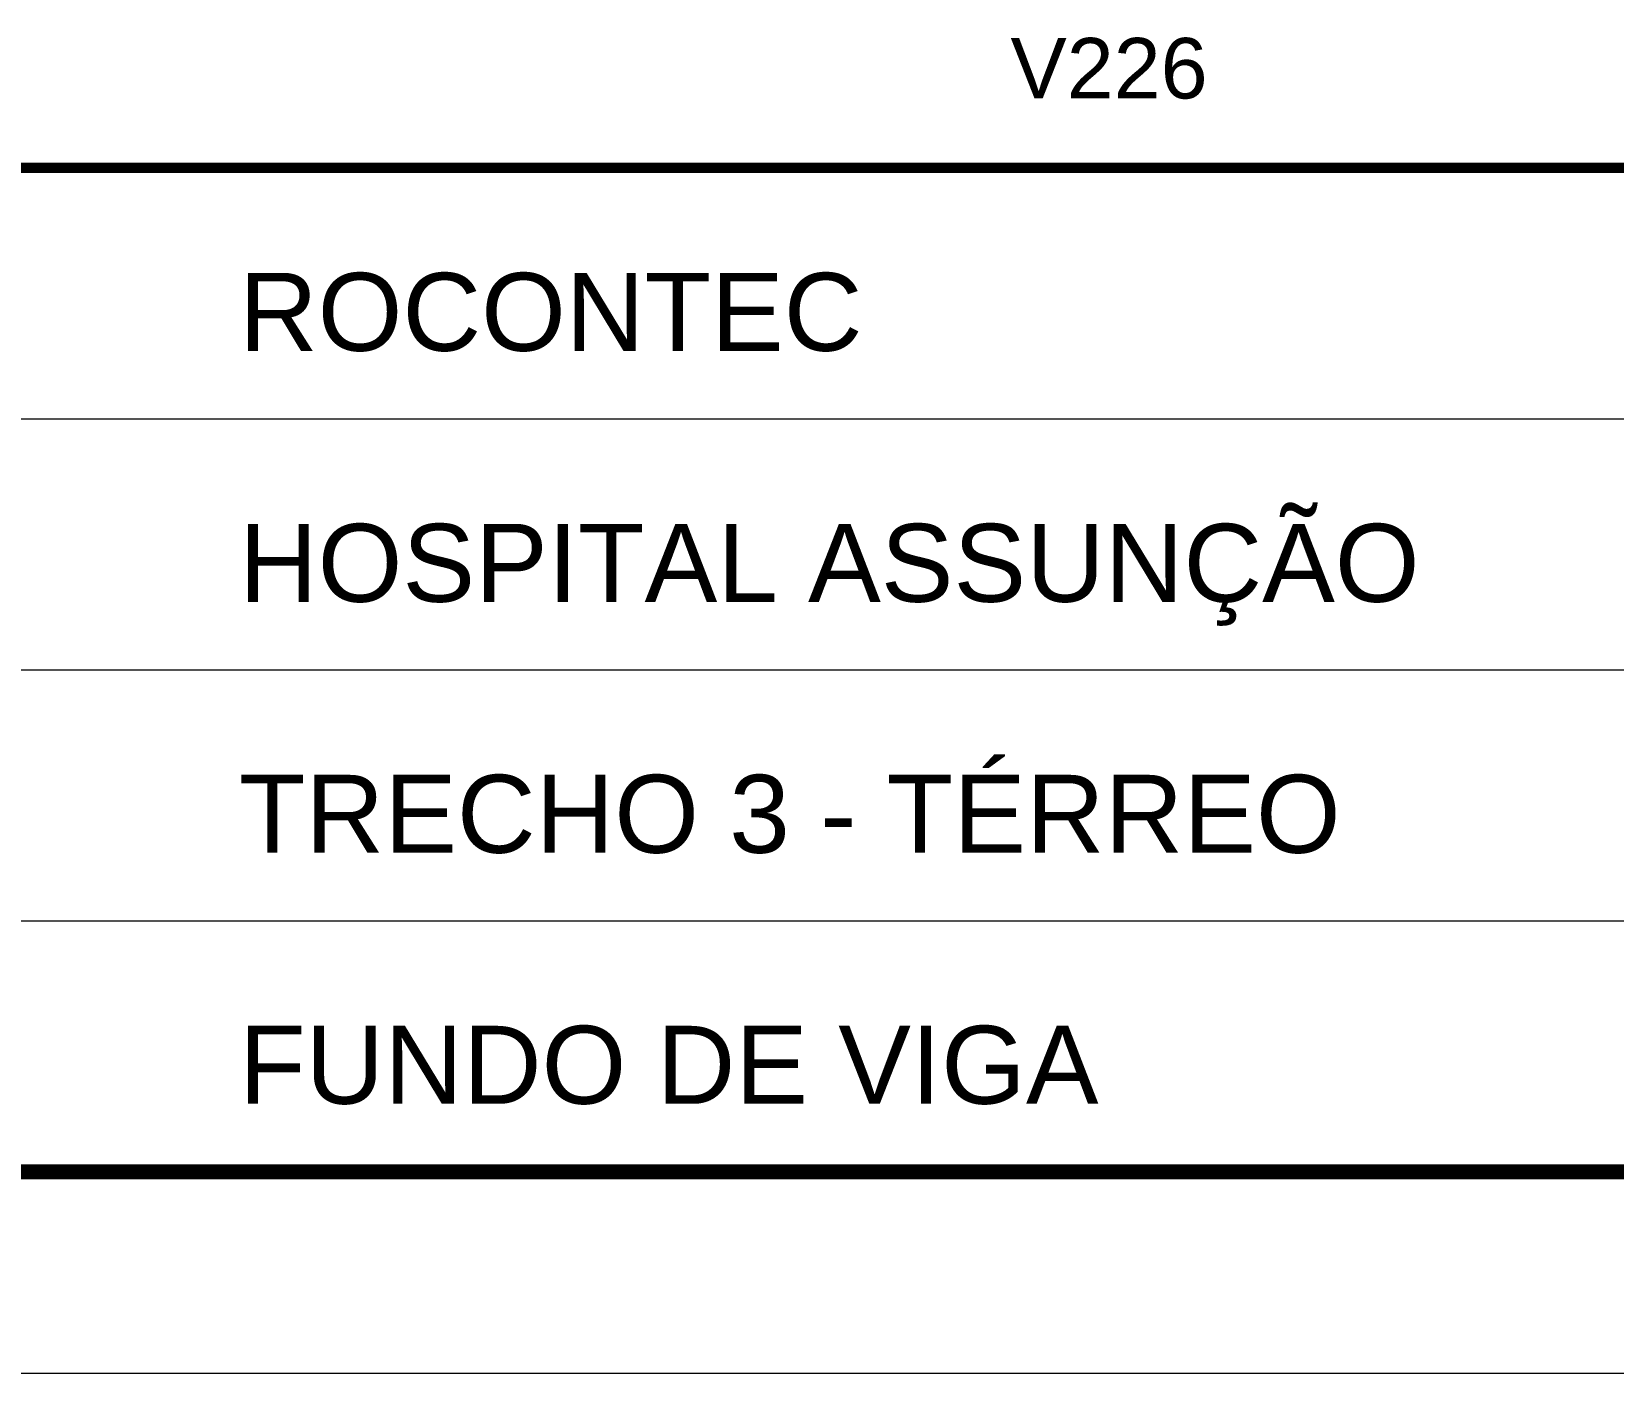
# Model space of a CAD drawing. Extents: x 5442 to 11695, y -218 to 3129.
# Drawn here: x 9282.9 to 9596.9, y -218.1 to 48.2 of the extents above; entities that cross this region are included whole.
import ezdxf

# ---------------------------------------------------------------- set-up
doc = ezdxf.new("R2010")
doc.units = 0
doc.linetypes.add('CONTINUO', pattern=[0])
doc.linetypes.add('DASHED', pattern=[0.75, 0.5, -0.25])
doc.layers.add('5', color=5, linetype='Continuous')
doc.layers.add('Folhas', color=255, linetype='Continuous', lineweight=9)
doc.layers.add('SARRAFO DE PRESSAO', color=251, linetype='DASHED', lineweight=9)
doc.styles.add('ARIAL', font='arial.ttf')
doc.styles.get("Standard").update_dxf_attribs({"font": 'arial.ttf'})

# ---------------------------------------------------------------- blocks, each defined once
blk = doc.blocks.new('9999999999')
at = {"color": 30, "linetype": 'CONTINUO'}
for p, q in [((98564.56, 34379.64), (99583.98, 34379.64)), ((98564.56, 34329.83), (99487.98, 34329.83)), ((98564.56, 34280.02), (99487.98, 34280.02))]:
    blk.add_line(p, q, dxfattribs=at)
at = {"color": 30, "linetype": 'CONTINUO', "const_width": 2}
blk.add_lwpolyline([(99583.98, 34230.21), (99583.98, 34414.45, 0.414214), (99568.98, 34429.45), (98228.98, 34429.45, 0.414214), (98213.98, 34414.45), (98213.98, 34245.21, 0.414214), (98228.98, 34230.21), (99583.98, 34230.21)], format="xyb", dxfattribs=at)
at = {"layer": 'Folhas'}
blk.add_lwpolyline([(98138.98, 34190.21), (99623.98, 34190.21), (99623.98, 35240.21), (98138.98, 35240.21)], close=True, dxfattribs=at)
at = {"layer": 'Folhas', "color": 30, "const_width": 3}
blk.add_lwpolyline([(98213.98, 34230.21), (99583.98, 34230.21), (99583.98, 35200.21), (98213.98, 35200.21)], close=True, dxfattribs=at)
at = {"color": 7, "linetype": 'Continuous', "ltscale": 5, "style": 'ARIAL'}
for s, height, p in [('ROCONTEC', 15.483, (98837.68, 34393.13)), ('HOSPITAL ASSUNÇÃO', 15.4829, (98837.68, 34343.32)), ('TRECHO 3 - TÉRREO', 15.4829, (98837.68, 34293.51)), ('FUNDO DE VIGA', 15.4829, (98837.68, 34243.7))]:
    blk.add_text(s, height=height, dxfattribs=at).set_placement(p)

msp = doc.modelspace()

# ---------------------------------------------------------------- block references
at = {"layer": 'SARRAFO DE PRESSAO', "color": 6, "linetype": 'ByBlock'}
msp.add_blockref('9999999999', (-89513.62, -34408.31), dxfattribs=at)

# ---------------------------------------------------------------- texts
at = {"layer": '5', "linetype": 'Continuous'}
msp.add_text('V226', height=12, rotation=360, dxfattribs=at).set_placement((9477.19, 34.92))

doc.saveas('drawing.dxf')
